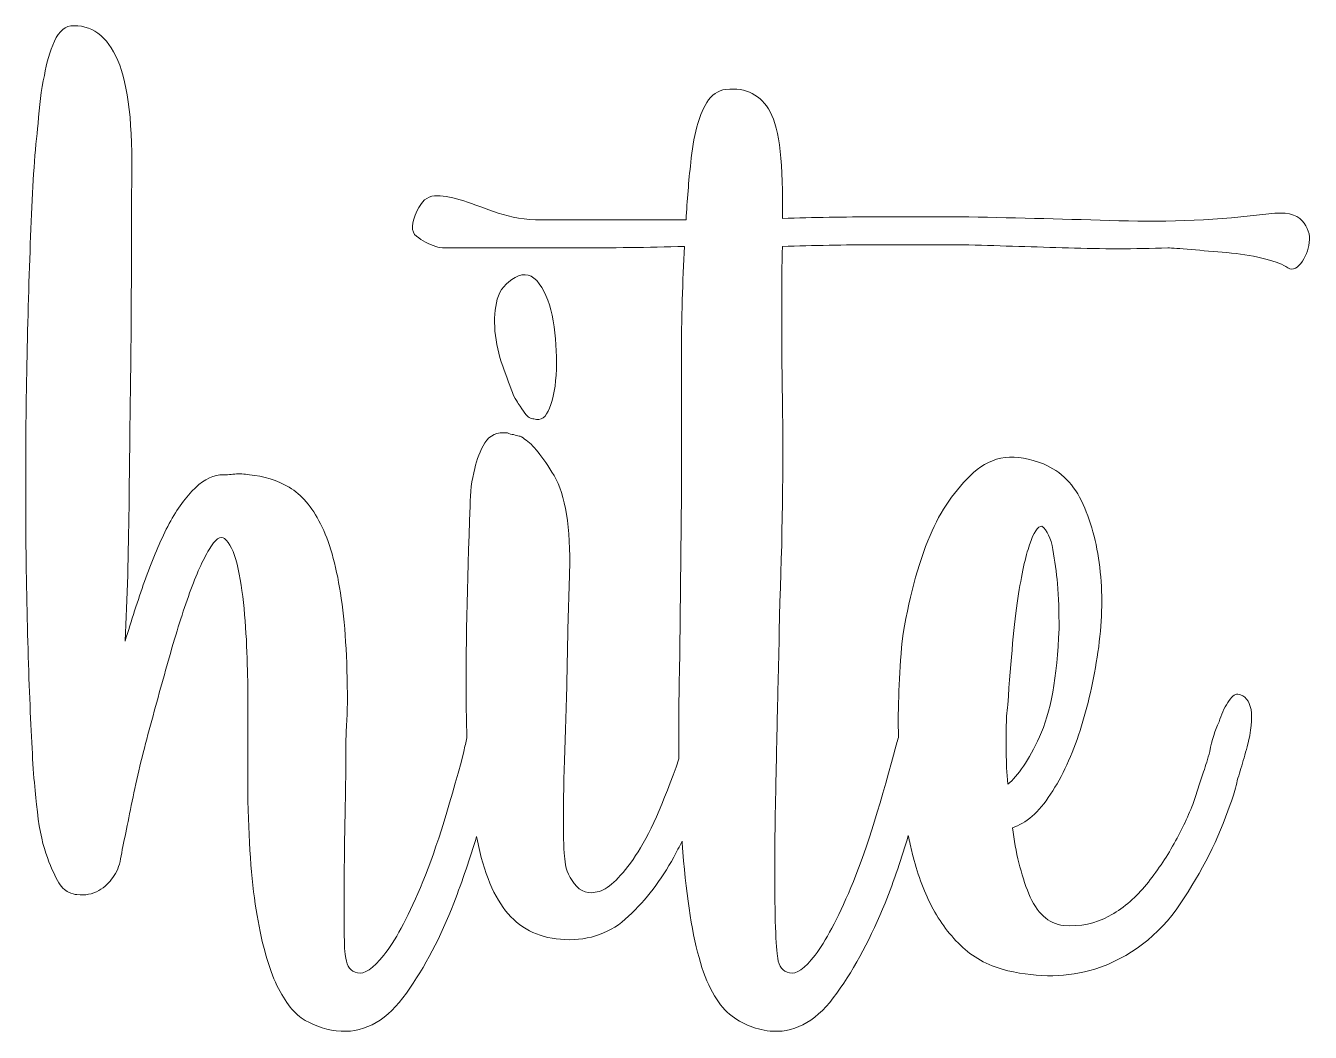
# Model space of a CAD drawing. Header units: inches. Extents: x 0.7 to 13.6, y -16 to -1.4.
# Drawn here: x 6.88 to 13.03, y -13.14 to -8.32 of the extents above; entities that cross this region are included whole.
import ezdxf

# ---------------------------------------------------------------- set-up
doc = ezdxf.new("R2010")
doc.units = ezdxf.units.IN
doc.header["$MEASUREMENT"] = 0
doc.layers.add('Layer 1', color=7, linetype='Continuous')

# ---------------------------------------------------------------- blocks, each defined once
blk = doc.blocks.new('block 9')
at = {"layer": 'Layer 1', "lineweight": 0}
for points, knots in [([(10.9952, -12.5197), (10.9307, -12.6809), (10.8539, -12.8247), (10.7646, -12.9511), (10.6754, -13.0776), (10.5738, -13.1383), (10.46, -13.1334), (10.3819, -13.1284), (10.3123, -13.1011), (10.2513, -13.0516), (10.1903, -13.0019), (10.1414, -12.9114), (10.1048, -12.7801), (10.0682, -12.6487), (10.0414, -12.4665), (10.0242, -12.2333), (10.0239, -12.2303), (10.0237, -12.2271), (10.0235, -12.2241), (10.0109, -12.2493), (9.9977, -12.2747), (9.9837, -12.3003), (9.9242, -12.4094), (9.8522, -12.5037), (9.768, -12.5829), (9.6836, -12.6623), (9.582, -12.6995), (9.463, -12.6945), (9.3489, -12.6896), (9.2584, -12.6487), (9.1915, -12.5718), (9.1246, -12.495), (9.0749, -12.3759), (9.0427, -12.2147), (9.0418, -12.2101), (9.0409, -12.2053), (9.04, -12.2006), (9.0094, -12.3042), (8.9732, -12.4105), (8.9312, -12.5197), (8.8692, -12.6809), (8.7936, -12.8247), (8.7044, -12.9511), (8.6151, -13.0776), (8.5111, -13.1383), (8.3923, -13.1334), (8.3289, -13.1284), (8.2714, -13.1111), (8.2202, -13.0813), (8.1689, -13.0516), (8.1238, -12.9958), (8.0848, -12.9139), (8.0457, -12.8321), (8.014, -12.7205), (7.9896, -12.5792), (7.9652, -12.4379), (7.9505, -12.2556), (7.9456, -12.0325), (7.9456, -12.0325), (7.9456, -11.5416), (7.9456, -11.5416), (7.9456, -11.492), (7.9444, -11.4275), (7.9419, -11.3482), (7.9394, -11.2689), (7.9345, -11.1895), (7.9271, -11.1101), (7.9196, -11.0309), (7.9084, -10.9602), (7.8936, -10.8981), (7.8787, -10.8362), (7.8588, -10.7953), (7.8341, -10.7754), (7.8142, -10.7605), (7.7894, -10.778), (7.7597, -10.8275), (7.7299, -10.8771), (7.6989, -10.9465), (7.6667, -11.0357), (7.6344, -11.125), (7.6022, -11.2267), (7.57, -11.3407), (7.5377, -11.4548), (7.5055, -11.5713), (7.4733, -11.6903), (7.441, -11.8093), (7.4138, -11.9235), (7.3915, -12.0325), (7.3692, -12.1416), (7.3506, -12.2333), (7.3357, -12.3077), (7.3307, -12.3425), (7.3183, -12.3722), (7.2985, -12.397), (7.2836, -12.4218), (7.2613, -12.4429), (7.2316, -12.4602), (7.2018, -12.4776), (7.167, -12.4838), (7.1274, -12.4788), (7.1174, -12.4788), (7.1038, -12.4751), (7.0865, -12.4676), (7.0691, -12.4602), (7.0518, -12.4416), (7.0344, -12.4119), (7.017, -12.3821), (6.9984, -12.3387), (6.9787, -12.2817), (6.9588, -12.2247), (6.9439, -12.1466), (6.934, -12.0474), (6.924, -11.9681), (6.9154, -11.8502), (6.908, -11.694), (6.9006, -11.5378), (6.8943, -11.3593), (6.8894, -11.1585), (6.8845, -10.9576), (6.882, -10.7445), (6.882, -10.5188), (6.882, -10.2932), (6.8845, -10.0737), (6.8894, -9.8605), (6.8943, -9.6473), (6.9006, -9.4465), (6.908, -9.258), (6.9154, -9.0696), (6.9266, -8.9134), (6.9415, -8.7893), (6.9464, -8.7051), (6.9563, -8.6283), (6.9712, -8.5588), (6.9811, -8.4992), (6.9973, -8.4447), (7.0196, -8.3951), (7.0419, -8.3456), (7.0728, -8.3207), (7.1125, -8.3207), (7.2117, -8.3207), (7.2848, -8.384), (7.332, -8.5104), (7.379, -8.6369), (7.3977, -8.8414), (7.3878, -9.1241), (7.3878, -9.2035), (7.3878, -9.32), (7.3878, -9.4737), (7.3878, -9.6274), (7.3865, -9.8035), (7.3841, -10.0018), (7.3815, -10.2002), (7.379, -10.4085), (7.3766, -10.6266), (7.3741, -10.8449), (7.3679, -11.0581), (7.358, -11.2663), (7.3878, -11.1672), (7.4187, -11.0718), (7.451, -10.98), (7.4832, -10.8883), (7.5179, -10.8051), (7.5551, -10.7308), (7.5923, -10.6564), (7.6332, -10.5957), (7.6779, -10.5485), (7.7225, -10.5015), (7.7671, -10.4754), (7.8118, -10.4704), (7.8365, -10.4704), (7.8601, -10.4693), (7.8824, -10.4667), (7.9047, -10.4643), (7.9282, -10.4655), (7.953, -10.4704), (8.0213, -10.4754), (8.0848, -10.4953), (8.1433, -10.5299), (8.2019, -10.5647), (8.252, -10.6229), (8.2935, -10.7047), (8.335, -10.7866), (8.3667, -10.897), (8.3887, -11.0357), (8.4107, -11.1746), (8.4217, -11.3482), (8.4217, -11.5564), (8.4217, -11.5912), (8.4204, -11.6271), (8.418, -11.6643), (8.4154, -11.7015), (8.4143, -11.7399), (8.4143, -11.7796), (8.4143, -11.8887), (8.413, -11.9979), (8.4106, -12.1069), (8.408, -12.216), (8.4068, -12.3177), (8.4068, -12.4119), (8.4068, -12.5061), (8.4068, -12.5867), (8.4068, -12.6536), (8.4068, -12.7205), (8.4093, -12.764), (8.4143, -12.7838), (8.4192, -12.8235), (8.4377, -12.847), (8.4701, -12.8544), (8.5023, -12.8619), (8.5444, -12.8334), (8.5965, -12.7689), (8.6486, -12.7045), (8.7068, -12.5967), (8.7713, -12.4453), (8.8357, -12.2941), (8.9052, -12.0771), (8.9796, -11.7945), (8.9838, -11.771), (8.9887, -11.7493), (8.9938, -11.7286), (8.9922, -11.6817), (8.9912, -11.6331), (8.9907, -11.5825), (8.9882, -11.3221), (8.9944, -11.0011), (9.0093, -10.6192), (9.0093, -10.5548), (9.0167, -10.4953), (9.0316, -10.4407), (9.0414, -10.396), (9.0576, -10.3551), (9.0799, -10.3179), (9.1022, -10.2807), (9.1382, -10.2647), (9.1878, -10.2696), (9.1977, -10.2746), (9.2075, -10.277), (9.2175, -10.277), (9.2274, -10.282), (9.2361, -10.2845), (9.2436, -10.2845), (9.251, -10.2845), (9.2596, -10.2895), (9.2696, -10.2993), (9.3092, -10.3242), (9.3563, -10.3824), (9.4109, -10.4741), (9.4654, -10.566), (9.4902, -10.7209), (9.4853, -10.939), (9.4803, -11.0729), (9.4766, -11.2131), (9.4742, -11.3593), (9.4716, -11.5056), (9.4679, -11.6445), (9.463, -11.7759), (9.458, -11.9073), (9.4556, -12.0213), (9.4556, -12.118), (9.4556, -12.2147), (9.458, -12.278), (9.463, -12.3077), (9.463, -12.3475), (9.4779, -12.3871), (9.5076, -12.4267), (9.5374, -12.4665), (9.577, -12.4788), (9.6267, -12.4639), (9.6762, -12.449), (9.7345, -12.3921), (9.8014, -12.2928), (9.8649, -12.1988), (9.934, -12.0445), (10.0086, -11.83), (10.0068, -11.6758), (10.0084, -11.5028), (10.0133, -11.311), (10.0133, -11.311), (10.0208, -10.5597), (10.0208, -10.5597), (10.0208, -10.3267), (10.0208, -10.1122), (10.0208, -9.9163), (10.0208, -9.7204), (10.0257, -9.5406), (10.0357, -9.377), (9.8621, -9.382), (9.6873, -9.3844), (9.5113, -9.3844), (9.3353, -9.3844), (9.1579, -9.3844), (8.9794, -9.3844), (8.9794, -9.3844), (8.8902, -9.3844), (8.8902, -9.3844), (8.8704, -9.3844), (8.8555, -9.382), (8.8455, -9.377), (8.8109, -9.3671), (8.7799, -9.3509), (8.7525, -9.3286), (8.7253, -9.3063), (8.7265, -9.2654), (8.7563, -9.2059), (8.7761, -9.1613), (8.8035, -9.1378), (8.8381, -9.1352), (8.8728, -9.1328), (8.9138, -9.1389), (8.9608, -9.1538), (9.008, -9.1687), (9.0612, -9.1873), (9.1207, -9.2096), (9.1803, -9.2319), (9.2472, -9.2456), (9.3216, -9.2505), (9.3216, -9.2505), (10.0431, -9.2505), (10.0431, -9.2505), (10.048, -9.1564), (10.0554, -9.0646), (10.0654, -8.9753), (10.0703, -8.9158), (10.0801, -8.8588), (10.0947, -8.8042), (10.1045, -8.7646), (10.1203, -8.7261), (10.1422, -8.6889), (10.1641, -8.6517), (10.1946, -8.6307), (10.2336, -8.6257), (10.3311, -8.6158), (10.4019, -8.6517), (10.4458, -8.7336), (10.4898, -8.8154), (10.5092, -8.9853), (10.5043, -9.2431), (10.653, -9.2382), (10.8018, -9.2356), (10.9506, -9.2356), (11.0994, -9.2356), (11.2481, -9.2356), (11.3969, -9.2356), (11.6349, -9.2406), (11.8741, -9.2468), (12.1147, -9.2542), (12.3552, -9.2617), (12.5945, -9.2505), (12.8325, -9.2208), (12.9118, -9.2109), (12.9651, -9.222), (12.9924, -9.2542), (13.0196, -9.2866), (13.0308, -9.3212), (13.0259, -9.3584), (13.0209, -9.3956), (13.0073, -9.4291), (12.985, -9.4588), (12.9627, -9.4886), (12.9391, -9.4935), (12.9143, -9.4737), (12.8895, -9.4588), (12.8511, -9.4452), (12.799, -9.4328), (12.747, -9.4205), (12.6912, -9.4117), (12.6317, -9.4067), (12.5722, -9.4018), (12.5151, -9.3969), (12.4606, -9.3919), (12.406, -9.387), (12.3688, -9.3844), (12.349, -9.3844), (12.1903, -9.3894), (12.0316, -9.3894), (11.873, -9.3844), (11.7142, -9.3795), (11.5555, -9.3745), (11.3969, -9.3695), (11.2481, -9.3695), (11.0994, -9.3695), (10.9506, -9.3695), (10.8018, -9.3695), (10.653, -9.3721), (10.5043, -9.377), (10.4993, -9.5456), (10.4993, -9.7898), (10.5043, -10.1097), (10.5092, -10.4295), (10.5043, -10.7754), (10.4894, -11.1473), (10.4894, -11.2068), (10.4881, -11.2838), (10.4857, -11.3779), (10.4831, -11.4722), (10.4807, -11.5763), (10.4783, -11.6903), (10.4757, -11.8045), (10.4733, -11.9209), (10.4708, -12.0399), (10.4683, -12.1589), (10.4671, -12.2694), (10.4671, -12.3709), (10.4671, -12.4726), (10.4683, -12.5606), (10.4708, -12.635), (10.4733, -12.7094), (10.477, -12.759), (10.482, -12.7838), (10.4869, -12.8235), (10.5055, -12.847), (10.5378, -12.8544), (10.57, -12.8619), (10.6109, -12.8334), (10.6605, -12.7689), (10.71, -12.7045), (10.7671, -12.5967), (10.8316, -12.4453), (10.896, -12.2941), (10.9655, -12.0771), (11.0398, -11.7945), (11.0464, -11.7706), (11.0529, -11.7484), (11.0594, -11.7274), (11.0564, -11.5835), (11.0622, -11.4299), (11.077, -11.2663), (11.1068, -11.0681), (11.1514, -10.8994), (11.2109, -10.7605), (11.2604, -10.6415), (11.3299, -10.5411), (11.4192, -10.4593), (11.5084, -10.3774), (11.62, -10.3639), (11.7539, -10.4184), (11.8382, -10.4531), (11.9014, -10.5176), (11.9436, -10.6118), (11.9857, -10.706), (12.013, -10.8139), (12.0254, -10.9353), (12.0377, -11.0569), (12.034, -11.1845), (12.0143, -11.3184), (11.9944, -11.4523), (11.9659, -11.5776), (11.9287, -11.694), (11.8915, -11.8106), (11.8443, -11.9123), (11.7874, -11.999), (11.7303, -12.0858), (11.6695, -12.1392), (11.6052, -12.1589), (11.62, -12.278), (11.6461, -12.3834), (11.6833, -12.4751), (11.7204, -12.5669), (11.7762, -12.6177), (11.8506, -12.6276), (11.9299, -12.6326), (12.0018, -12.6177), (12.0663, -12.5829), (12.1307, -12.5483), (12.1878, -12.5011), (12.2374, -12.4416), (12.2869, -12.3821), (12.3316, -12.3177), (12.3713, -12.2482), (12.4109, -12.1788), (12.4431, -12.1119), (12.468, -12.0474), (12.4779, -12.0226), (12.4866, -11.9966), (12.494, -11.9693), (12.5015, -11.9421), (12.5101, -11.916), (12.5201, -11.8912), (12.5299, -11.8614), (12.5398, -11.8292), (12.5498, -11.7945), (12.5597, -11.7399), (12.5746, -11.6929), (12.5945, -11.6531), (12.6043, -11.6185), (12.6179, -11.5875), (12.6354, -11.5602), (12.6527, -11.533), (12.6688, -11.5192), (12.6837, -11.5192), (12.7531, -11.5341), (12.768, -11.6185), (12.7284, -11.7721), (12.7184, -11.8069), (12.7085, -11.8416), (12.6986, -11.8763), (12.6886, -11.906), (12.68, -11.9371), (12.6726, -11.9693), (12.6651, -12.0016), (12.6564, -12.0276), (12.6465, -12.0474), (12.5919, -12.211), (12.5126, -12.3698), (12.4085, -12.5234), (12.3044, -12.6772), (12.1679, -12.7813), (11.9994, -12.8358), (11.8704, -12.8755), (11.7316, -12.8779), (11.5828, -12.8433), (11.4985, -12.8235), (11.4266, -12.7863), (11.3671, -12.7317), (11.3076, -12.6772), (11.258, -12.6115), (11.2184, -12.5346), (11.1786, -12.4578), (11.1477, -12.3735), (11.1254, -12.2817), (11.1185, -12.2535), (11.1124, -12.2251), (11.1067, -12.1967), (11.0765, -12.3015), (11.0394, -12.4091), (10.9952, -12.5197)], [0, 0, 0, 0, 1, 1, 1, 2, 2, 2, 3, 3, 3, 4, 4, 4, 5, 5, 5, 6, 6, 6, 7, 7, 7, 8, 8, 8, 9, 9, 9, 10, 10, 10, 11, 11, 11, 12, 12, 12, 13, 13, 13, 14, 14, 14, 15, 15, 15, 16, 16, 16, 17, 17, 17, 18, 18, 18, 19, 19, 19, 20, 20, 20, 21, 21, 21, 22, 22, 22, 23, 23, 23, 24, 24, 24, 25, 25, 25, 26, 26, 26, 27, 27, 27, 28, 28, 28, 29, 29, 29, 30, 30, 30, 31, 31, 31, 32, 32, 32, 33, 33, 33, 34, 34, 34, 35, 35, 35, 36, 36, 36, 37, 37, 37, 38, 38, 38, 39, 39, 39, 40, 40, 40, 41, 41, 41, 42, 42, 42, 43, 43, 43, 44, 44, 44, 45, 45, 45, 46, 46, 46, 47, 47, 47, 48, 48, 48, 49, 49, 49, 50, 50, 50, 51, 51, 51, 52, 52, 52, 53, 53, 53, 54, 54, 54, 55, 55, 55, 56, 56, 56, 57, 57, 57, 58, 58, 58, 59, 59, 59, 60, 60, 60, 61, 61, 61, 62, 62, 62, 63, 63, 63, 64, 64, 64, 65, 65, 65, 66, 66, 66, 67, 67, 67, 68, 68, 68, 69, 69, 69, 70, 70, 70, 71, 71, 71, 72, 72, 72, 73, 73, 73, 74, 74, 74, 75, 75, 75, 76, 76, 76, 77, 77, 77, 78, 78, 78, 79, 79, 79, 80, 80, 80, 81, 81, 81, 82, 82, 82, 83, 83, 83, 84, 84, 84, 85, 85, 85, 86, 86, 86, 87, 87, 87, 88, 88, 88, 89, 89, 89, 90, 90, 90, 91, 91, 91, 92, 92, 92, 93, 93, 93, 94, 94, 94, 95, 95, 95, 96, 96, 96, 97, 97, 97, 98, 98, 98, 99, 99, 99, 100, 100, 100, 101, 101, 101, 102, 102, 102, 103, 103, 103, 104, 104, 104, 105, 105, 105, 106, 106, 106, 107, 107, 107, 108, 108, 108, 109, 109, 109, 110, 110, 110, 111, 111, 111, 112, 112, 112, 113, 113, 113, 114, 114, 114, 115, 115, 115, 116, 116, 116, 117, 117, 117, 118, 118, 118, 119, 119, 119, 120, 120, 120, 121, 121, 121, 122, 122, 122, 123, 123, 123, 124, 124, 124, 125, 125, 125, 126, 126, 126, 127, 127, 127, 128, 128, 128, 129, 129, 129, 130, 130, 130, 131, 131, 131, 132, 132, 132, 133, 133, 133, 134, 134, 134, 135, 135, 135, 136, 136, 136, 137, 137, 137, 138, 138, 138, 139, 139, 139, 140, 140, 140, 141, 141, 141, 142, 142, 142, 143, 143, 143, 144, 144, 144, 145, 145, 145, 146, 146, 146, 147, 147, 147, 148, 148, 148, 149, 149, 149, 150, 150, 150, 151, 151, 151, 152, 152, 152, 153, 153, 153, 154, 154, 154, 155, 155, 155, 156, 156, 156, 157, 157, 157, 158, 158, 158, 159, 159, 159, 160, 160, 160, 161, 161, 161, 162, 162, 162, 163, 163, 163, 164, 164, 164, 165, 165, 165, 166, 166, 166, 167, 167, 167, 168, 168, 168, 169, 169, 169, 170, 170, 170, 171, 171, 171, 172, 172, 172, 173, 173, 173, 174, 174, 174, 175, 175, 175, 175]), ([(11.5754, -11.8019), (11.5754, -11.8465), (11.5778, -11.8962), (11.5828, -11.9507), (11.6324, -11.911), (11.6833, -11.8354), (11.7353, -11.7238), (11.7874, -11.6122), (11.8183, -11.44), (11.8283, -11.2068), (11.8283, -11.1276), (11.8258, -11.0556), (11.8209, -10.9911), (11.8159, -10.9366), (11.8084, -10.8821), (11.7985, -10.8275), (11.7886, -10.773), (11.7712, -10.7358), (11.7465, -10.7159), (11.7266, -10.7159), (11.7067, -10.7456), (11.687, -10.8051), (11.6671, -10.8598), (11.6485, -10.9453), (11.6312, -11.0618), (11.6138, -11.1784), (11.5977, -11.3482), (11.5828, -11.5713), (11.5778, -11.6061), (11.5754, -11.6433), (11.5754, -11.6829), (11.5754, -11.7176), (11.5754, -11.7573), (11.5754, -11.8019)], [0, 0, 0, 0, 1, 1, 1, 2, 2, 2, 3, 3, 3, 4, 4, 4, 5, 5, 5, 6, 6, 6, 7, 7, 7, 8, 8, 8, 9, 9, 9, 10, 10, 10, 11, 11, 11, 11])]:
    blk.add_open_spline(points, degree=3, knots=knots, dxfattribs=at)

msp = doc.modelspace()

# ---------------------------------------------------------------- linework, layer by layer
at = {"layer": 'Layer 1', "lineweight": 0}
msp.add_open_spline([(9.2175, -10.0911), (9.2274, -10.1109), (9.2348, -10.1234), (9.2399, -10.1283), (9.2646, -10.168), (9.2819, -10.1903), (9.2919, -10.1952), (9.3018, -10.2002), (9.3092, -10.2026), (9.3142, -10.2026), (9.3489, -10.2126), (9.3737, -10.1952), (9.3886, -10.1506), (9.4084, -10.1059), (9.4195, -10.044), (9.4221, -9.9646), (9.4245, -9.8853), (9.4195, -9.8084), (9.4072, -9.734), (9.3948, -9.6596), (9.3725, -9.6001), (9.3403, -9.5555), (9.308, -9.5109), (9.2696, -9.501), (9.225, -9.5257), (9.1803, -9.5506), (9.1517, -9.5852), (9.1394, -9.6299), (9.127, -9.6745), (9.1233, -9.7254), (9.1283, -9.7824), (9.1332, -9.8394), (9.1456, -9.8952), (9.1655, -9.9497), (9.1852, -10.0044), (9.2027, -10.0514), (9.2175, -10.0911)], degree=3, knots=[0, 0, 0, 0, 1, 1, 1, 2, 2, 2, 3, 3, 3, 4, 4, 4, 5, 5, 5, 6, 6, 6, 7, 7, 7, 8, 8, 8, 9, 9, 9, 10, 10, 10, 11, 11, 11, 12, 12, 12, 12], dxfattribs=at)

# ---------------------------------------------------------------- block references
at = {"layer": 'Layer 1'}
msp.add_blockref('block 9', (0, 0), dxfattribs=at)

doc.saveas('drawing.dxf')
